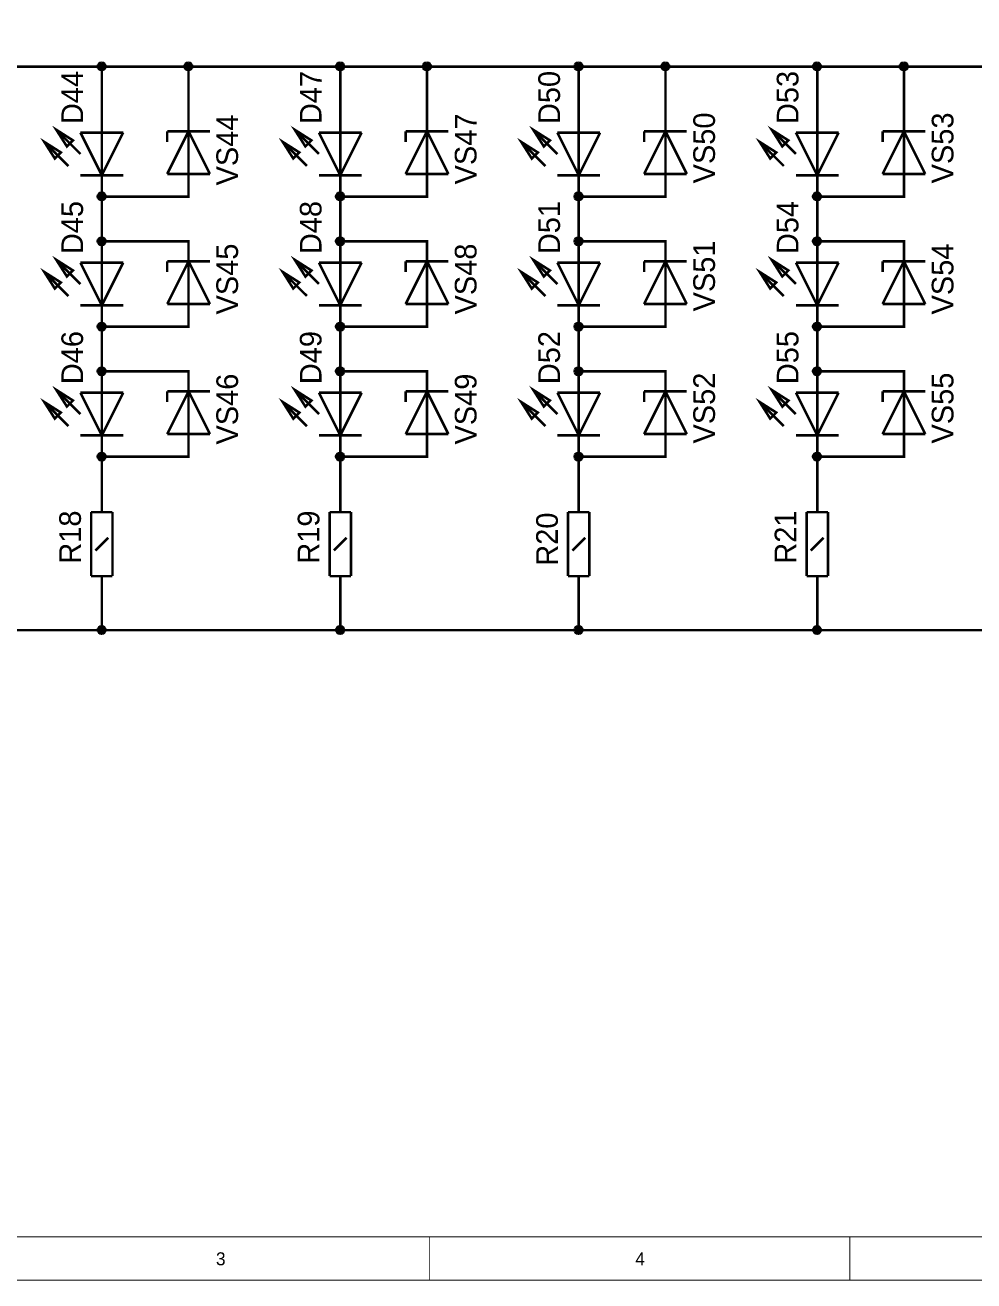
# Model space of a CAD drawing. Header units: millimetres. Extents: x 0 to 437, y 0 to 282.
# Drawn here: x 100.2 to 211.4, y 0 to 147.1 of the extents above; entities that cross this region are included whole.
import ezdxf

# ---------------------------------------------------------------- set-up
doc = ezdxf.new("R2010")
doc.units = ezdxf.units.MM
doc.layers.add('Sheet', color=255, linetype='Continuous')

msp = doc.modelspace()

# ---------------------------------------------------------------- linework, layer by layer
at = {"layer": 'Sheet'}
for points, const_width in [([(0, 281.94), (393.66, 281.94), (393.66, 0.04), (0, 0.04), (0, 281.94)], 0.0991), ([(5.08, 276.86), (388.58, 276.86), (388.58, 5.12), (5.08, 5.12), (5.08, 276.86)], 0.0991), ([(35.56, 142.24), (53.34, 142.24), (63.5, 142.24), (81.28, 142.24), (91.44, 142.24), (109.22, 142.24), (119.38, 142.24), (137.16, 142.24), (147.32, 142.24), (165.1, 142.24), (175.26, 142.24), (193.04, 142.24), (203.2, 142.24), (220.98, 142.24), (231.14, 142.24), (248.92, 142.24), (259.08, 142.24), (276.86, 142.24), (287.02, 142.24), (304.8, 142.24), (314.96, 142.24), (332.74, 142.24), (342.9, 142.24), (360.68, 142.24)], 0.3), ([(109.22, 137), (109.22, 142.24)], 0.3), ([(119.38, 142.24), (119.38, 137.16)], 0.3), ([(137.16, 137), (137.16, 142.24)], 0.3), ([(147.32, 142.24), (147.32, 137.16)], 0.3), ([(165.1, 137), (165.1, 142.24)], 0.3), ([(175.26, 142.24), (175.26, 137.16)], 0.3), ([(193.04, 137), (193.04, 142.24)], 0.3), ([(203.2, 142.24), (203.2, 137.16)], 0.3), ([(109.22, 134.5), (109.22, 137)], 0.3), ([(119.38, 134.66), (119.38, 137.16)], 0.3), ([(137.16, 134.5), (137.16, 137)], 0.3), ([(147.32, 134.66), (147.32, 137.16)], 0.3), ([(165.1, 134.5), (165.1, 137)], 0.3), ([(175.26, 134.66), (175.26, 137.16)], 0.3), ([(193.04, 134.5), (193.04, 137)], 0.3), ([(203.2, 134.66), (203.2, 137.16)], 0.3), ([(106.72, 132), (103.89, 134.83)], 0.3), ([(105.13, 132.88), (103.89, 134.83)], 0.3), ([(105.84, 133.59), (103.89, 134.83)], 0.3), ([(106.72, 134.5), (111.72, 134.5)], 0.3), ([(106.72, 134.5), (109.22, 129.5)], 0.3), ([(111.72, 134.5), (109.22, 129.5)], 0.3), ([(109.22, 129.5), (109.22, 134.5)], 0.3), ([(121.88, 134.66), (116.88, 134.66)], 0.3), ([(116.88, 129.66), (119.38, 134.66)], 0.3), ([(116.88, 134.66), (116.88, 133.41)], 0.3), ([(119.38, 129.66), (119.38, 134.66)], 0.3), ([(119.38, 134.66), (121.88, 129.66)], 0.3), ([(134.66, 132), (131.83, 134.83)], 0.3), ([(133.07, 132.88), (131.83, 134.83)], 0.3), ([(133.78, 133.59), (131.83, 134.83)], 0.3), ([(134.66, 134.5), (139.66, 134.5)], 0.3), ([(134.66, 134.5), (137.16, 129.5)], 0.3), ([(139.66, 134.5), (137.16, 129.5)], 0.3), ([(137.16, 129.5), (137.16, 134.5)], 0.3), ([(149.82, 134.66), (144.82, 134.66)], 0.3), ([(144.82, 129.66), (147.32, 134.66)], 0.3), ([(144.82, 134.66), (144.82, 133.41)], 0.3), ([(147.32, 129.66), (147.32, 134.66)], 0.3), ([(147.32, 134.66), (149.82, 129.66)], 0.3), ([(162.6, 132), (159.77, 134.83)], 0.3), ([(161.01, 132.88), (159.77, 134.83)], 0.3), ([(161.72, 133.59), (159.77, 134.83)], 0.3), ([(162.6, 134.5), (167.6, 134.5)], 0.3), ([(162.6, 134.5), (165.1, 129.5)], 0.3), ([(167.6, 134.5), (165.1, 129.5)], 0.3), ([(165.1, 129.5), (165.1, 134.5)], 0.3), ([(177.76, 134.66), (172.76, 134.66)], 0.3), ([(172.76, 129.66), (175.26, 134.66)], 0.3), ([(172.76, 134.66), (172.76, 133.41)], 0.3), ([(175.26, 129.66), (175.26, 134.66)], 0.3), ([(175.26, 134.66), (177.76, 129.66)], 0.3), ([(190.54, 132), (187.71, 134.83)], 0.3), ([(188.95, 132.88), (187.71, 134.83)], 0.3), ([(189.66, 133.59), (187.71, 134.83)], 0.3), ([(190.54, 134.5), (195.54, 134.5)], 0.3), ([(190.54, 134.5), (193.04, 129.5)], 0.3), ([(195.54, 134.5), (193.04, 129.5)], 0.3), ([(193.04, 129.5), (193.04, 134.5)], 0.3), ([(205.7, 134.66), (200.7, 134.66)], 0.3), ([(200.7, 129.66), (203.2, 134.66)], 0.3), ([(200.7, 134.66), (200.7, 133.41)], 0.3), ([(203.2, 129.66), (203.2, 134.66)], 0.3), ([(203.2, 134.66), (205.7, 129.66)], 0.3), ([(105.31, 130.59), (102.48, 133.41)], 0.3), ([(104.42, 132.18), (102.48, 133.41)], 0.3), ([(103.71, 131.47), (102.48, 133.41)], 0.3), ([(133.25, 130.59), (130.42, 133.41)], 0.3), ([(132.36, 132.18), (130.42, 133.41)], 0.3), ([(131.65, 131.47), (130.42, 133.41)], 0.3), ([(161.19, 130.59), (158.36, 133.41)], 0.3), ([(160.3, 132.18), (158.36, 133.41)], 0.3), ([(159.59, 131.47), (158.36, 133.41)], 0.3), ([(189.13, 130.59), (186.3, 133.41)], 0.3), ([(188.24, 132.18), (186.3, 133.41)], 0.3), ([(187.53, 131.47), (186.3, 133.41)], 0.3), ([(106.72, 129.5), (111.72, 129.5)], 0.3), ([(109.22, 129.5), (109.22, 127)], 0.3), ([(121.88, 129.66), (116.88, 129.66)], 0.3), ([(119.38, 129.66), (119.38, 127.16)], 0.3), ([(134.66, 129.5), (139.66, 129.5)], 0.3), ([(137.16, 129.5), (137.16, 127)], 0.3), ([(149.82, 129.66), (144.82, 129.66)], 0.3), ([(147.32, 129.66), (147.32, 127.16)], 0.3), ([(162.6, 129.5), (167.6, 129.5)], 0.3), ([(165.1, 129.5), (165.1, 127)], 0.3), ([(177.76, 129.66), (172.76, 129.66)], 0.3), ([(175.26, 129.66), (175.26, 127.16)], 0.3), ([(190.54, 129.5), (195.54, 129.5)], 0.3), ([(193.04, 129.5), (193.04, 127)], 0.3), ([(205.7, 129.66), (200.7, 129.66)], 0.3), ([(203.2, 129.66), (203.2, 127.16)], 0.3), ([(119.38, 121.92), (119.38, 121.76), (109.22, 121.76), (109.22, 127), (119.38, 127), (119.38, 127.16)], 0.3), ([(147.32, 121.92), (147.32, 121.76), (137.16, 121.76), (137.16, 127), (147.32, 127), (147.32, 127.16)], 0.3), ([(175.26, 121.92), (175.26, 121.76), (165.1, 121.76), (165.1, 127), (175.26, 127), (175.26, 127.16)], 0.3), ([(203.2, 121.92), (203.2, 121.76), (193.04, 121.76), (193.04, 127), (203.2, 127), (203.2, 127.16)], 0.3), ([(109.22, 119.26), (109.22, 121.76)], 0.3), ([(119.38, 119.42), (119.38, 121.92)], 0.3), ([(137.16, 119.26), (137.16, 121.76)], 0.3), ([(147.32, 119.42), (147.32, 121.92)], 0.3), ([(165.1, 119.26), (165.1, 121.76)], 0.3), ([(175.26, 119.42), (175.26, 121.92)], 0.3), ([(193.04, 119.26), (193.04, 121.76)], 0.3), ([(203.2, 119.42), (203.2, 121.92)], 0.3), ([(106.72, 116.76), (103.89, 119.59)], 0.3), ([(105.13, 117.64), (103.89, 119.59)], 0.3), ([(105.84, 118.35), (103.89, 119.59)], 0.3), ([(106.72, 119.26), (111.72, 119.26)], 0.3), ([(106.72, 119.26), (109.22, 114.26)], 0.3), ([(111.72, 119.26), (109.22, 114.26)], 0.3), ([(109.22, 114.26), (109.22, 119.26)], 0.3), ([(121.88, 119.42), (116.88, 119.42)], 0.3), ([(116.88, 114.42), (119.38, 119.42)], 0.3), ([(116.88, 119.42), (116.88, 118.17)], 0.3), ([(119.38, 114.42), (119.38, 119.42)], 0.3), ([(119.38, 119.42), (121.88, 114.42)], 0.3), ([(134.66, 116.76), (131.83, 119.59)], 0.3), ([(133.07, 117.64), (131.83, 119.59)], 0.3), ([(133.78, 118.35), (131.83, 119.59)], 0.3), ([(134.66, 119.26), (139.66, 119.26)], 0.3), ([(134.66, 119.26), (137.16, 114.26)], 0.3), ([(139.66, 119.26), (137.16, 114.26)], 0.3), ([(137.16, 114.26), (137.16, 119.26)], 0.3), ([(149.82, 119.42), (144.82, 119.42)], 0.3), ([(144.82, 114.42), (147.32, 119.42)], 0.3), ([(144.82, 119.42), (144.82, 118.17)], 0.3), ([(147.32, 114.42), (147.32, 119.42)], 0.3), ([(147.32, 119.42), (149.82, 114.42)], 0.3), ([(162.6, 116.76), (159.77, 119.59)], 0.3), ([(161.01, 117.64), (159.77, 119.59)], 0.3), ([(161.72, 118.35), (159.77, 119.59)], 0.3), ([(162.6, 119.26), (167.6, 119.26)], 0.3), ([(162.6, 119.26), (165.1, 114.26)], 0.3), ([(167.6, 119.26), (165.1, 114.26)], 0.3), ([(165.1, 114.26), (165.1, 119.26)], 0.3), ([(177.76, 119.42), (172.76, 119.42)], 0.3), ([(172.76, 114.42), (175.26, 119.42)], 0.3), ([(172.76, 119.42), (172.76, 118.17)], 0.3), ([(175.26, 114.42), (175.26, 119.42)], 0.3), ([(175.26, 119.42), (177.76, 114.42)], 0.3), ([(190.54, 116.76), (187.71, 119.59)], 0.3), ([(188.95, 117.64), (187.71, 119.59)], 0.3), ([(189.66, 118.35), (187.71, 119.59)], 0.3), ([(190.54, 119.26), (195.54, 119.26)], 0.3), ([(190.54, 119.26), (193.04, 114.26)], 0.3), ([(195.54, 119.26), (193.04, 114.26)], 0.3), ([(193.04, 114.26), (193.04, 119.26)], 0.3), ([(205.7, 119.42), (200.7, 119.42)], 0.3), ([(200.7, 114.42), (203.2, 119.42)], 0.3), ([(200.7, 119.42), (200.7, 118.17)], 0.3), ([(203.2, 114.42), (203.2, 119.42)], 0.3), ([(203.2, 119.42), (205.7, 114.42)], 0.3), ([(105.31, 115.35), (102.48, 118.17)], 0.3), ([(104.42, 116.94), (102.48, 118.17)], 0.3), ([(103.71, 116.23), (102.48, 118.17)], 0.3), ([(133.25, 115.35), (130.42, 118.17)], 0.3), ([(132.36, 116.94), (130.42, 118.17)], 0.3), ([(131.65, 116.23), (130.42, 118.17)], 0.3), ([(161.19, 115.35), (158.36, 118.17)], 0.3), ([(160.3, 116.94), (158.36, 118.17)], 0.3), ([(159.59, 116.23), (158.36, 118.17)], 0.3), ([(189.13, 115.35), (186.3, 118.17)], 0.3), ([(188.24, 116.94), (186.3, 118.17)], 0.3), ([(187.53, 116.23), (186.3, 118.17)], 0.3), ([(106.72, 114.26), (111.72, 114.26)], 0.3), ([(109.22, 114.26), (109.22, 111.76)], 0.3), ([(121.88, 114.42), (116.88, 114.42)], 0.3), ([(119.38, 114.42), (119.38, 111.92)], 0.3), ([(134.66, 114.26), (139.66, 114.26)], 0.3), ([(137.16, 114.26), (137.16, 111.76)], 0.3), ([(149.82, 114.42), (144.82, 114.42)], 0.3), ([(147.32, 114.42), (147.32, 111.92)], 0.3), ([(162.6, 114.26), (167.6, 114.26)], 0.3), ([(165.1, 114.26), (165.1, 111.76)], 0.3), ([(177.76, 114.42), (172.76, 114.42)], 0.3), ([(175.26, 114.42), (175.26, 111.92)], 0.3), ([(190.54, 114.26), (195.54, 114.26)], 0.3), ([(193.04, 114.26), (193.04, 111.76)], 0.3), ([(205.7, 114.42), (200.7, 114.42)], 0.3), ([(203.2, 114.42), (203.2, 111.92)], 0.3), ([(119.38, 106.68), (119.38, 106.52), (109.22, 106.52), (109.22, 111.76), (119.38, 111.76), (119.38, 111.92)], 0.3), ([(147.32, 106.68), (147.32, 106.52), (137.16, 106.52), (137.16, 111.76), (147.32, 111.76), (147.32, 111.92)], 0.3), ([(175.26, 106.68), (175.26, 106.52), (165.1, 106.52), (165.1, 111.76), (175.26, 111.76), (175.26, 111.92)], 0.3), ([(203.2, 106.68), (203.2, 106.52), (193.04, 106.52), (193.04, 111.76), (203.2, 111.76), (203.2, 111.92)], 0.3), ([(109.22, 104.02), (109.22, 106.52)], 0.3), ([(119.38, 104.18), (119.38, 106.68)], 0.3), ([(137.16, 104.02), (137.16, 106.52)], 0.3), ([(147.32, 104.18), (147.32, 106.68)], 0.3), ([(165.1, 104.02), (165.1, 106.52)], 0.3), ([(175.26, 104.18), (175.26, 106.68)], 0.3), ([(193.04, 104.02), (193.04, 106.52)], 0.3), ([(203.2, 104.18), (203.2, 106.68)], 0.3), ([(106.72, 101.52), (103.89, 104.35)], 0.3), ([(105.13, 102.4), (103.89, 104.35)], 0.3), ([(105.84, 103.11), (103.89, 104.35)], 0.3), ([(134.66, 101.52), (131.83, 104.35)], 0.3), ([(133.07, 102.4), (131.83, 104.35)], 0.3), ([(133.78, 103.11), (131.83, 104.35)], 0.3), ([(162.6, 101.52), (159.77, 104.35)], 0.3), ([(161.01, 102.4), (159.77, 104.35)], 0.3), ([(161.72, 103.11), (159.77, 104.35)], 0.3), ([(190.54, 101.52), (187.71, 104.35)], 0.3), ([(188.95, 102.4), (187.71, 104.35)], 0.3), ([(189.66, 103.11), (187.71, 104.35)], 0.3), ([(105.31, 100.11), (102.48, 102.93)], 0.3), ([(104.42, 101.7), (102.48, 102.93)], 0.3), ([(103.71, 100.99), (102.48, 102.93)], 0.3), ([(106.72, 104.02), (111.72, 104.02)], 0.3), ([(106.72, 104.02), (109.22, 99.02)], 0.3), ([(111.72, 104.02), (109.22, 99.02)], 0.3), ([(109.22, 99.02), (109.22, 104.02)], 0.3), ([(121.88, 104.18), (116.88, 104.18)], 0.3), ([(116.88, 99.18), (119.38, 104.18)], 0.3), ([(116.88, 104.18), (116.88, 102.93)], 0.3), ([(119.38, 99.18), (119.38, 104.18)], 0.3), ([(119.38, 104.18), (121.88, 99.18)], 0.3), ([(133.25, 100.11), (130.42, 102.93)], 0.3), ([(132.36, 101.7), (130.42, 102.93)], 0.3), ([(131.65, 100.99), (130.42, 102.93)], 0.3), ([(134.66, 104.02), (139.66, 104.02)], 0.3), ([(134.66, 104.02), (137.16, 99.02)], 0.3), ([(139.66, 104.02), (137.16, 99.02)], 0.3), ([(137.16, 99.02), (137.16, 104.02)], 0.3), ([(149.82, 104.18), (144.82, 104.18)], 0.3), ([(144.82, 99.18), (147.32, 104.18)], 0.3), ([(144.82, 104.18), (144.82, 102.93)], 0.3), ([(147.32, 99.18), (147.32, 104.18)], 0.3), ([(147.32, 104.18), (149.82, 99.18)], 0.3), ([(161.19, 100.11), (158.36, 102.93)], 0.3), ([(160.3, 101.7), (158.36, 102.93)], 0.3), ([(159.59, 100.99), (158.36, 102.93)], 0.3), ([(162.6, 104.02), (167.6, 104.02)], 0.3), ([(162.6, 104.02), (165.1, 99.02)], 0.3), ([(167.6, 104.02), (165.1, 99.02)], 0.3), ([(165.1, 99.02), (165.1, 104.02)], 0.3), ([(177.76, 104.18), (172.76, 104.18)], 0.3), ([(172.76, 99.18), (175.26, 104.18)], 0.3), ([(172.76, 104.18), (172.76, 102.93)], 0.3), ([(175.26, 99.18), (175.26, 104.18)], 0.3), ([(175.26, 104.18), (177.76, 99.18)], 0.3), ([(189.13, 100.11), (186.3, 102.93)], 0.3), ([(188.24, 101.7), (186.3, 102.93)], 0.3), ([(187.53, 100.99), (186.3, 102.93)], 0.3), ([(190.54, 104.02), (195.54, 104.02)], 0.3), ([(190.54, 104.02), (193.04, 99.02)], 0.3), ([(195.54, 104.02), (193.04, 99.02)], 0.3), ([(193.04, 99.02), (193.04, 104.02)], 0.3), ([(205.7, 104.18), (200.7, 104.18)], 0.3), ([(200.7, 99.18), (203.2, 104.18)], 0.3), ([(200.7, 104.18), (200.7, 102.93)], 0.3), ([(203.2, 99.18), (203.2, 104.18)], 0.3), ([(203.2, 104.18), (205.7, 99.18)], 0.3), ([(106.72, 99.02), (111.72, 99.02)], 0.3), ([(109.22, 99.02), (109.22, 96.52)], 0.3), ([(121.88, 99.18), (116.88, 99.18)], 0.3), ([(119.38, 99.18), (119.38, 96.68)], 0.3), ([(134.66, 99.02), (139.66, 99.02)], 0.3), ([(137.16, 99.02), (137.16, 96.52)], 0.3), ([(149.82, 99.18), (144.82, 99.18)], 0.3), ([(147.32, 99.18), (147.32, 96.68)], 0.3), ([(162.6, 99.02), (167.6, 99.02)], 0.3), ([(165.1, 99.02), (165.1, 96.52)], 0.3), ([(177.76, 99.18), (172.76, 99.18)], 0.3), ([(175.26, 99.18), (175.26, 96.68)], 0.3), ([(190.54, 99.02), (195.54, 99.02)], 0.3), ([(193.04, 99.02), (193.04, 96.52)], 0.3), ([(205.7, 99.18), (200.7, 99.18)], 0.3), ([(203.2, 99.18), (203.2, 96.68)], 0.3), ([(119.38, 96.68), (119.38, 96.52), (109.22, 96.52), (109.22, 91.28)], 0.3), ([(147.32, 96.68), (147.32, 96.52), (137.16, 96.52), (137.16, 91.28)], 0.3), ([(175.26, 96.68), (175.26, 96.52), (165.1, 96.52), (165.1, 91.28)], 0.3), ([(203.2, 96.68), (203.2, 96.52), (193.04, 96.52), (193.04, 91.28)], 0.3), ([(109.22, 90.03), (109.22, 91.28)], 0.3), ([(137.16, 90.03), (137.16, 91.28)], 0.3), ([(165.1, 90.03), (165.1, 91.28)], 0.3), ([(193.04, 90.03), (193.04, 91.28)], 0.3), ([(107.97, 82.53), (107.97, 90.03)], 0.3), ([(107.97, 90.03), (110.47, 90.03)], 0.3), ([(110.47, 90.03), (110.47, 82.53)], 0.3), ([(135.91, 82.53), (135.91, 90.03)], 0.3), ([(135.91, 90.03), (138.41, 90.03)], 0.3), ([(138.41, 90.03), (138.41, 82.53)], 0.3), ([(163.85, 82.53), (163.85, 90.03)], 0.3), ([(163.85, 90.03), (166.35, 90.03)], 0.3), ([(166.35, 90.03), (166.35, 82.53)], 0.3), ([(191.79, 82.53), (191.79, 90.03)], 0.3), ([(191.79, 90.03), (194.29, 90.03)], 0.3), ([(194.29, 90.03), (194.29, 82.53)], 0.3), ([(108.47, 85.53), (109.97, 87.03)], 0.3), ([(136.41, 85.53), (137.91, 87.03)], 0.3), ([(164.35, 85.53), (165.85, 87.03)], 0.3), ([(192.29, 85.53), (193.79, 87.03)], 0.3), ([(110.47, 82.53), (107.97, 82.53)], 0.3), ([(109.22, 82.53), (109.22, 81.28)], 0.3), ([(138.41, 82.53), (135.91, 82.53)], 0.3), ([(137.16, 82.53), (137.16, 81.28)], 0.3), ([(166.35, 82.53), (163.85, 82.53)], 0.3), ([(165.1, 82.53), (165.1, 81.28)], 0.3), ([(194.29, 82.53), (191.79, 82.53)], 0.3), ([(193.04, 82.53), (193.04, 81.28)], 0.3), ([(25.4, 81.28), (25.4, 76.2), (53.34, 76.2), (81.28, 76.2), (109.22, 76.2), (137.16, 76.2), (165.1, 76.2), (193.04, 76.2), (220.98, 76.2), (248.92, 76.2), (276.86, 76.2), (304.8, 76.2), (332.74, 76.2), (360.68, 76.2), (360.68, 81.28)], 0.3), ([(109.22, 81.28), (109.22, 76.2)], 0.3), ([(137.16, 81.28), (137.16, 76.2)], 0.3), ([(165.1, 81.28), (165.1, 76.2)], 0.3), ([(193.04, 81.28), (193.04, 76.2)], 0.3), ([(147.64, 5.08), (147.64, 0)], 0.0991), ([(196.85, 5.08), (196.85, 0)], 0.0991)]:
    msp.add_lwpolyline(points, dxfattribs=dict(at, const_width=const_width))
at = {"layer": 'Sheet', "const_width": 0.508}
for points in [[(108.97, 142.24, 1), (109.47, 142.24, 1)], [(119.13, 142.24, 1), (119.63, 142.24, 1)], [(136.91, 142.24, 1), (137.41, 142.24, 1)], [(147.07, 142.24, 1), (147.57, 142.24, 1)], [(164.85, 142.24, 1), (165.35, 142.24, 1)], [(175.01, 142.24, 1), (175.51, 142.24, 1)], [(192.79, 142.24, 1), (193.29, 142.24, 1)], [(202.95, 142.24, 1), (203.45, 142.24, 1)], [(108.97, 127, 1), (109.47, 127, 1)], [(136.91, 127, 1), (137.41, 127, 1)], [(164.85, 127, 1), (165.35, 127, 1)], [(192.79, 127, 1), (193.29, 127, 1)], [(108.97, 121.76, 1), (109.47, 121.76, 1)], [(136.91, 121.76, 1), (137.41, 121.76, 1)], [(164.85, 121.76, 1), (165.35, 121.76, 1)], [(192.79, 121.76, 1), (193.29, 121.76, 1)], [(108.97, 111.76, 1), (109.47, 111.76, 1)], [(136.91, 111.76, 1), (137.41, 111.76, 1)], [(164.85, 111.76, 1), (165.35, 111.76, 1)], [(192.79, 111.76, 1), (193.29, 111.76, 1)], [(108.97, 106.52, 1), (109.47, 106.52, 1)], [(136.91, 106.52, 1), (137.41, 106.52, 1)], [(164.85, 106.52, 1), (165.35, 106.52, 1)], [(192.79, 106.52, 1), (193.29, 106.52, 1)], [(108.97, 96.52, 1), (109.47, 96.52, 1)], [(136.91, 96.52, 1), (137.41, 96.52, 1)], [(164.85, 96.52, 1), (165.35, 96.52, 1)], [(192.79, 96.52, 1), (193.29, 96.52, 1)], [(108.97, 76.2, 1), (109.47, 76.2, 1)], [(136.91, 76.2, 1), (137.41, 76.2, 1)], [(164.85, 76.2, 1), (165.35, 76.2, 1)], [(192.79, 76.2, 1), (193.29, 76.2, 1)]]:
    msp.add_lwpolyline(points, format="xyb", close=True, dxfattribs=at)
at = {"layer": 'Sheet', "const_width": 0.3}
for points in [[(105.84, 133.59), (105.13, 132.88), (103.89, 134.83), (105.84, 133.59)], [(103.89, 134.83), (105.13, 132.88), (105.84, 133.59), (103.89, 134.83)], [(133.78, 133.59), (133.07, 132.88), (131.83, 134.83), (133.78, 133.59)], [(131.83, 134.83), (133.07, 132.88), (133.78, 133.59), (131.83, 134.83)], [(161.72, 133.59), (161.01, 132.88), (159.77, 134.83), (161.72, 133.59)], [(159.77, 134.83), (161.01, 132.88), (161.72, 133.59), (159.77, 134.83)], [(189.66, 133.59), (188.95, 132.88), (187.71, 134.83), (189.66, 133.59)], [(187.71, 134.83), (188.95, 132.88), (189.66, 133.59), (187.71, 134.83)], [(104.42, 132.18), (103.71, 131.47), (102.48, 133.41), (104.42, 132.18)], [(102.48, 133.41), (103.71, 131.47), (104.42, 132.18), (102.48, 133.41)], [(132.36, 132.18), (131.65, 131.47), (130.42, 133.41), (132.36, 132.18)], [(130.42, 133.41), (131.65, 131.47), (132.36, 132.18), (130.42, 133.41)], [(160.3, 132.18), (159.59, 131.47), (158.36, 133.41), (160.3, 132.18)], [(158.36, 133.41), (159.59, 131.47), (160.3, 132.18), (158.36, 133.41)], [(188.24, 132.18), (187.53, 131.47), (186.3, 133.41), (188.24, 132.18)], [(186.3, 133.41), (187.53, 131.47), (188.24, 132.18), (186.3, 133.41)], [(105.84, 118.35), (105.13, 117.64), (103.89, 119.59), (105.84, 118.35)], [(103.89, 119.59), (105.13, 117.64), (105.84, 118.35), (103.89, 119.59)], [(133.78, 118.35), (133.07, 117.64), (131.83, 119.59), (133.78, 118.35)], [(131.83, 119.59), (133.07, 117.64), (133.78, 118.35), (131.83, 119.59)], [(161.72, 118.35), (161.01, 117.64), (159.77, 119.59), (161.72, 118.35)], [(159.77, 119.59), (161.01, 117.64), (161.72, 118.35), (159.77, 119.59)], [(189.66, 118.35), (188.95, 117.64), (187.71, 119.59), (189.66, 118.35)], [(187.71, 119.59), (188.95, 117.64), (189.66, 118.35), (187.71, 119.59)], [(104.42, 116.94), (103.71, 116.23), (102.48, 118.17), (104.42, 116.94)], [(102.48, 118.17), (103.71, 116.23), (104.42, 116.94), (102.48, 118.17)], [(132.36, 116.94), (131.65, 116.23), (130.42, 118.17), (132.36, 116.94)], [(130.42, 118.17), (131.65, 116.23), (132.36, 116.94), (130.42, 118.17)], [(160.3, 116.94), (159.59, 116.23), (158.36, 118.17), (160.3, 116.94)], [(158.36, 118.17), (159.59, 116.23), (160.3, 116.94), (158.36, 118.17)], [(188.24, 116.94), (187.53, 116.23), (186.3, 118.17), (188.24, 116.94)], [(186.3, 118.17), (187.53, 116.23), (188.24, 116.94), (186.3, 118.17)], [(105.84, 103.11), (105.13, 102.4), (103.89, 104.35), (105.84, 103.11)], [(103.89, 104.35), (105.13, 102.4), (105.84, 103.11), (103.89, 104.35)], [(133.78, 103.11), (133.07, 102.4), (131.83, 104.35), (133.78, 103.11)], [(131.83, 104.35), (133.07, 102.4), (133.78, 103.11), (131.83, 104.35)], [(161.72, 103.11), (161.01, 102.4), (159.77, 104.35), (161.72, 103.11)], [(159.77, 104.35), (161.01, 102.4), (161.72, 103.11), (159.77, 104.35)], [(189.66, 103.11), (188.95, 102.4), (187.71, 104.35), (189.66, 103.11)], [(187.71, 104.35), (188.95, 102.4), (189.66, 103.11), (187.71, 104.35)], [(104.42, 101.7), (103.71, 100.99), (102.48, 102.93), (104.42, 101.7)], [(102.48, 102.93), (103.71, 100.99), (104.42, 101.7), (102.48, 102.93)], [(132.36, 101.7), (131.65, 100.99), (130.42, 102.93), (132.36, 101.7)], [(130.42, 102.93), (131.65, 100.99), (132.36, 101.7), (130.42, 102.93)], [(160.3, 101.7), (159.59, 100.99), (158.36, 102.93), (160.3, 101.7)], [(158.36, 102.93), (159.59, 100.99), (160.3, 101.7), (158.36, 102.93)], [(188.24, 101.7), (187.53, 100.99), (186.3, 102.93), (188.24, 101.7)], [(186.3, 102.93), (187.53, 100.99), (188.24, 101.7), (186.3, 102.93)]]:
    msp.add_lwpolyline(points, close=True, dxfattribs=at)
at = {"layer": 'Sheet'}
for centre, ratio in [((109.2, 142.26), 0.999927), ((109.2, 142.26), 0.999927), ((109.2, 142.26), 0.999927), ((109.2, 142.26), 0.999927), ((119.36, 142.26), 0.999927), ((119.36, 142.26), 0.999927), ((119.36, 142.26), 0.999927), ((119.36, 142.26), 0.999927), ((137.14, 142.26), 0.999917), ((137.14, 142.26), 0.999917), ((137.14, 142.26), 0.999917), ((137.14, 142.26), 0.999917), ((147.3, 142.26), 0.999927), ((147.3, 142.26), 0.999927), ((147.3, 142.26), 0.999927), ((147.3, 142.26), 0.999927), ((165.08, 142.26), 0.999927), ((165.08, 142.26), 0.999927), ((165.08, 142.26), 0.999927), ((165.08, 142.26), 0.999927), ((175.24, 142.26), 0.999927), ((175.24, 142.26), 0.999927), ((175.24, 142.26), 0.999927), ((175.24, 142.26), 0.999927), ((193.02, 142.26), 0.999927), ((193.02, 142.26), 0.999927), ((193.02, 142.26), 0.999927), ((193.02, 142.26), 0.999927), ((203.18, 142.26), 0.999927), ((203.18, 142.26), 0.999927), ((203.18, 142.26), 0.999927), ((203.18, 142.26), 0.999927), ((109.2, 127.02), 0.999927), ((109.2, 127.02), 0.999927), ((109.2, 127.02), 0.999927), ((109.2, 127.02), 0.999927), ((109.2, 127.02), 0.999927), ((137.14, 127.02), 0.999917), ((137.14, 127.02), 0.999917), ((137.14, 127.02), 0.999917), ((137.14, 127.02), 0.999917), ((137.14, 127.02), 0.999917), ((165.08, 127.02), 0.999927), ((165.08, 127.02), 0.999927), ((165.08, 127.02), 0.999927), ((165.08, 127.02), 0.999927), ((165.08, 127.02), 0.999927), ((193.02, 127.02), 0.999927), ((193.02, 127.02), 0.999927), ((193.02, 127.02), 0.999927), ((193.02, 127.02), 0.999927), ((193.02, 127.02), 0.999927), ((109.2, 121.78), 0.999917), ((109.2, 121.78), 0.999917), ((109.2, 121.78), 0.999917), ((109.2, 121.78), 0.999917), ((109.2, 121.78), 0.999917), ((137.14, 121.78), 0.999906), ((137.14, 121.78), 0.999906), ((137.14, 121.78), 0.999906), ((137.14, 121.78), 0.999906), ((137.14, 121.78), 0.999906), ((165.08, 121.78), 0.999917), ((165.08, 121.78), 0.999917), ((165.08, 121.78), 0.999917), ((165.08, 121.78), 0.999917), ((165.08, 121.78), 0.999917), ((193.02, 121.78), 0.999917), ((193.02, 121.78), 0.999917), ((193.02, 121.78), 0.999917), ((193.02, 121.78), 0.999917), ((193.02, 121.78), 0.999917), ((109.2, 111.78), 0.999927), ((109.2, 111.78), 0.999927), ((109.2, 111.78), 0.999927), ((109.2, 111.78), 0.999927), ((109.2, 111.78), 0.999927), ((137.14, 111.78), 0.999917), ((137.14, 111.78), 0.999917), ((137.14, 111.78), 0.999917), ((137.14, 111.78), 0.999917), ((137.14, 111.78), 0.999917), ((165.08, 111.78), 0.999927), ((165.08, 111.78), 0.999927), ((165.08, 111.78), 0.999927), ((165.08, 111.78), 0.999927), ((165.08, 111.78), 0.999927), ((193.02, 111.78), 0.999927), ((193.02, 111.78), 0.999927), ((193.02, 111.78), 0.999927), ((193.02, 111.78), 0.999927), ((193.02, 111.78), 0.999927), ((109.2, 106.54), 0.999917), ((109.2, 106.54), 0.999917), ((109.2, 106.54), 0.999917), ((109.2, 106.54), 0.999917), ((109.2, 106.54), 0.999917), ((137.14, 106.54), 0.999906), ((137.14, 106.54), 0.999906), ((137.14, 106.54), 0.999906), ((137.14, 106.54), 0.999906), ((137.14, 106.54), 0.999906), ((165.08, 106.54), 0.999917), ((165.08, 106.54), 0.999917), ((165.08, 106.54), 0.999917), ((165.08, 106.54), 0.999917), ((165.08, 106.54), 0.999917), ((193.02, 106.54), 0.999917), ((193.02, 106.54), 0.999917), ((193.02, 106.54), 0.999917), ((193.02, 106.54), 0.999917), ((193.02, 106.54), 0.999917), ((109.2, 96.54), 0.999917), ((109.2, 96.54), 0.999917), ((109.2, 96.54), 0.999917), ((109.2, 96.54), 0.999917), ((109.2, 96.54), 0.999917), ((137.14, 96.54), 0.999906), ((137.14, 96.54), 0.999906), ((137.14, 96.54), 0.999906), ((137.14, 96.54), 0.999906), ((137.14, 96.54), 0.999906), ((165.08, 96.54), 0.999917), ((165.08, 96.54), 0.999917), ((165.08, 96.54), 0.999917), ((165.08, 96.54), 0.999917), ((165.08, 96.54), 0.999917), ((193.02, 96.54), 0.999917), ((193.02, 96.54), 0.999917), ((193.02, 96.54), 0.999917), ((193.02, 96.54), 0.999917), ((193.02, 96.54), 0.999917), ((109.2, 76.22), 0.999937), ((109.2, 76.22), 0.999937), ((109.2, 76.22), 0.999937), ((109.2, 76.22), 0.999937), ((137.14, 76.22), 0.999927), ((137.14, 76.22), 0.999927), ((137.14, 76.22), 0.999927), ((137.14, 76.22), 0.999927), ((165.08, 76.22), 0.999937), ((165.08, 76.22), 0.999937), ((165.08, 76.22), 0.999937), ((165.08, 76.22), 0.999937), ((193.02, 76.22), 0.999937), ((193.02, 76.22), 0.999937), ((193.02, 76.22), 0.999937), ((193.02, 76.22), 0.999937)]:
    msp.add_ellipse(centre, major_axis=(0, 0.487), ratio=ratio, dxfattribs=at)

# ---------------------------------------------------------------- texts
for s, p in [('D44', (107.02, 135.5)), ('D47', (134.96, 135.5)), ('D50', (162.9, 135.5)), ('D53', (190.84, 135.5)), ('VS44', (125.18, 128.31)), ('VS47', (153.12, 128.43)), ('VS50', (181.06, 128.55)), ('VS53', (209, 128.55)), ('D45', (107.02, 120.26)), ('D48', (134.96, 120.26)), ('D51', (162.9, 120.26)), ('D54', (190.84, 120.26)), ('VS45', (125.18, 113.19)), ('VS48', (153.12, 113.19)), ('VS51', (181.06, 113.55)), ('VS54', (209, 113.19)), ('D46', (107.02, 105.02)), ('D49', (134.96, 105.02)), ('D52', (162.9, 105.02)), ('D55', (190.84, 105.02)), ('VS46', (125.18, 97.95)), ('VS49', (153.12, 97.95)), ('VS52', (181.06, 98.07)), ('VS55', (209, 98.07)), ('R18', (106.77, 83.99)), ('R19', (134.71, 83.99)), ('R20', (162.65, 83.75)), ('R21', (190.59, 83.99))]:
    msp.add_text(s, height=2.54, rotation=90, dxfattribs=at).set_placement(p)
for s, p in [('3', (122.59, 1.78)), ('4', (171.73, 1.78))]:
    msp.add_text(s, height=1.52, dxfattribs=at).set_placement(p)

doc.saveas('drawing.dxf')
